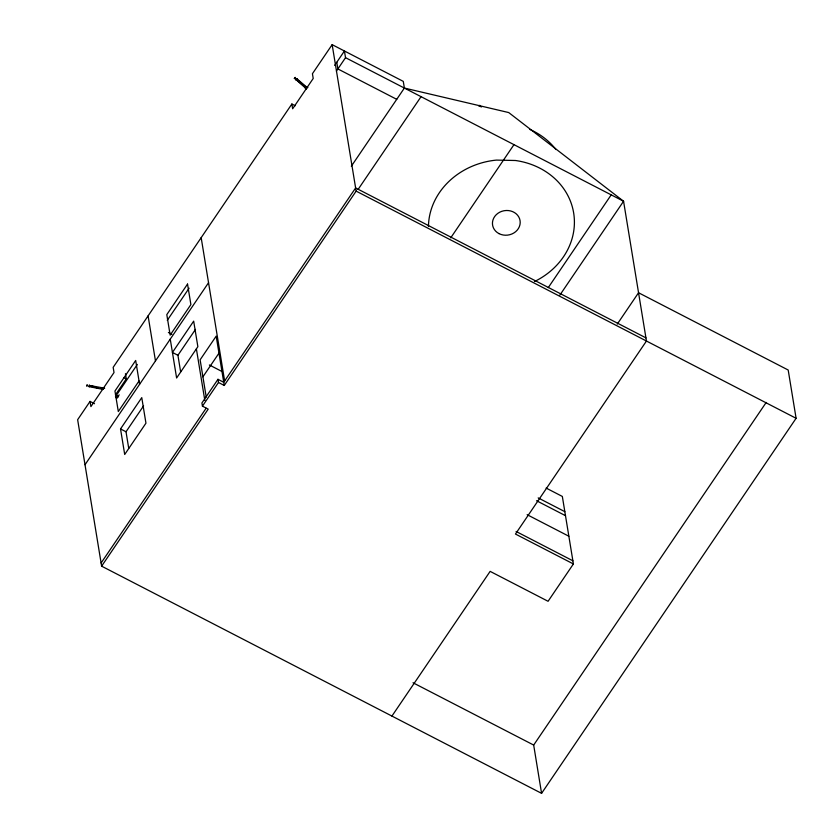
<?xml version="1.0" encoding="UTF-8"?>
<svg xmlns="http://www.w3.org/2000/svg" width="838" height="838" viewBox="0 0 838 838"><rect width="100%" height="100%" fill="white"/><g stroke="black" fill="none" stroke-linecap="round" stroke-linejoin="round"><path stroke-width="1.26" d="M89.038 386.109L89.153 386.873L89.477 386.287M89.582 385.93L89.289 385.103M89.697 385.449L89.53 386.402M102.33 388.853L102.425 388.308M102.477 388.581C102.404 391.828 103.723 385.606 102.519 388.392M294.934 78.363L306.53 88.325M296.097 79.704L306.059 88.545M297.123 79.484L297.029 78.709L296.013 79.558M297.343 79.264L296.914 79.788M479.881 106.07L479.786 105.326L478.749 105.955M117.456 396.29L116.922 396.018L116.241 397.778L116.786 398.05L117.456 396.29L119.258 394.908M104.017 388.361L104.341 387.711M296.254 79.39L295.992 80.239L296.778 79.924M89.226 385.407L104.677 388.214M94.516 403.707L90.054 401.402L77.641 419.702L101.618 566.163L541.578 793.345L796.1 418.298L788.191 370.019L638.546 292.745L617.271 324.096M295.217 105.745L291.875 104.017L113.161 367.348L114.02 372.543L90.913 406.598L90.054 401.402M351.321 166.238L404.377 88.063L403.277 81.38L332.152 44.655L312.427 73.723L313.213 78.479L292.651 108.772L291.875 104.017M334.655 65.406L344.428 50.992L345.528 57.675L336.415 71.115M115.455 394.845L126.287 378.891L125.438 373.685M115.455 396.699L137.359 364.415M167.275 320.336L189.095 288.188M139.035 380.976L118.305 411.521L114.953 391.021L135.683 360.476L139.59 384.328M85.015 464.734L208.547 282.71M120.525 428.93L141.769 397.631L145.948 423.19L124.705 454.479L120.525 428.93L126.014 431.769L128.738 448.393M126.014 431.769L143.591 405.864M180.641 371.883L177.928 355.281L195.505 329.376M202.911 376.828L218.969 353.165M645.93 337.861L355.626 187.953L223.736 382.296L217.974 379.31L201.916 402.973L202.44 406.147L208.201 409.122L101.618 566.163M202.44 406.147L218.488 382.484L217.974 379.31M101.105 563L206.106 408.274M218.488 382.484L224.259 385.459L356.14 191.127L332.152 44.655M358.119 189.409L421.053 96.674M450.718 237.866L513.966 144.66M548.272 287.602L611.206 194.866M559.899 295.06L623.566 201.246L508.708 112.554L404.377 88.063M391.933 716.071L490.136 571.369L548.073 601.286L573.402 563.964L562.34 496.442L546.125 488.062M541.578 793.345L533.68 745.066L766.194 402.45M296.369 79.243L297.134 78.971L307.043 87.445M116.786 398.05L118.577 396.667M480.876 106.814L481.567 106.887M89.614 385.721L94.642 386.716M100.927 387.963L103.441 388.455M92.033 386.727L98.318 387.973M89.195 386.653L103.147 389.419M345.528 57.675L623.566 201.246L646.454 341.024L515.464 534.047L573.402 563.964M396.73 99.334L337.882 68.946L336.782 62.263M356.14 191.127L796.1 418.298M538.185 497.898L564.833 511.662M536.53 500.726L565.493 515.684M527.144 514.689L568.855 536.226M168.386 332.476L171.853 334.268M209.364 364.97L222.133 371.569M177.928 355.281L172.439 352.442L193.672 321.143L197.862 346.691L176.619 377.99L170.25 339.128M516.103 531.47L572.878 560.79M124.055 377.729L126.287 378.891M413.029 682.771L533.68 745.066M296.191 78.782L306.886 87.938M201.172 237.667L224.636 380.976M224.259 385.459L216.183 336.153L200.125 359.816L206.232 397.086M196.385 348.87L204.839 400.522M148.096 315.884L155.47 360.916M534.476 281.547A73.178 64.798 -9.3 0 0 573.716 213.302A73.178 64.798 -9.3 0 0 515.454 160.498L496.442 160.1A73.178 64.798 -9.3 0 0 428.459 226.511M529.888 129.44A73.178 64.798 -9.3 0 1 555.95 149.541M306.268 89.31A1.236 0.639 -49.4 0 1 306.289 88.859M307.452 87.561A1.236 0.639 -49.4 0 1 307.871 87.529M86.681 385.721C87.403 387.963 87.561 382.338 86.681 385.721M294.337 78.395C295.552 80.249 296.202 75.347 294.337 78.395M305.577 87.822C306.509 89.237 307.012 85.486 305.577 87.822M187.534 284.082L166.804 314.627L170.156 335.127L190.886 304.582L187.534 284.082M499.019 233.624A13.921 12.329 -9.3 0 0 520.199 222.761A13.921 12.329 -9.3 0 0 499.752 212.192A13.921 12.329 -9.3 0 0 499.019 233.624M306.1 88.367A1.068 0.555 -49.4 0 0 306.834 86.827A1.068 0.555 -49.4 0 0 305.42 87.676A1.068 0.555 -49.4 0 0 306.1 88.367"/></g></svg>
